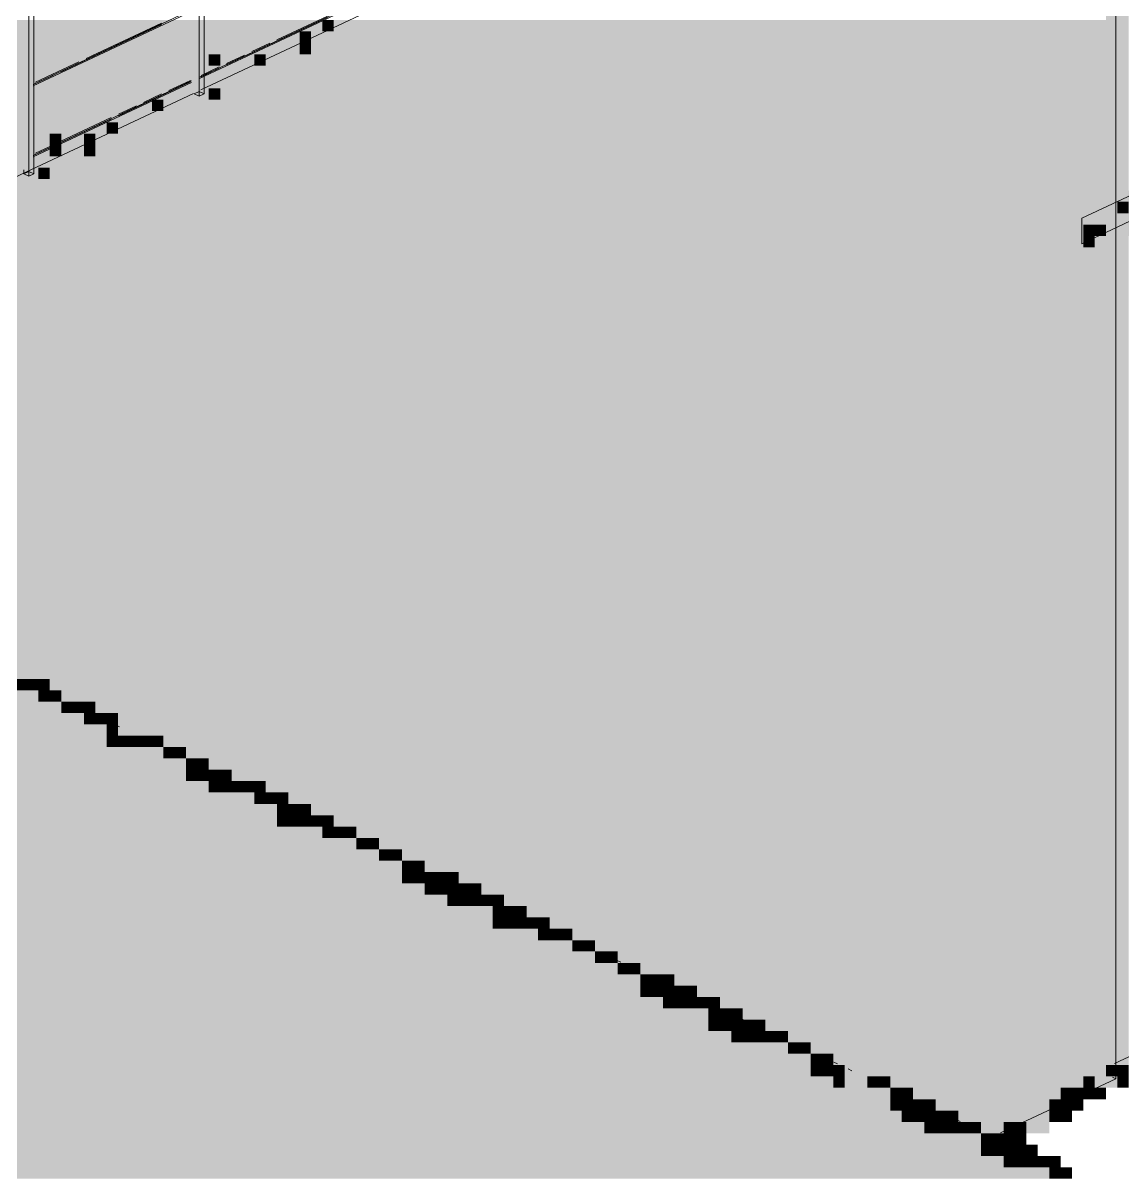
# Model space of a CAD drawing. Header units: millimetres. Extents: x 5 to 1315, y 5 to 292.
# Drawn here: x 1139.09 to 1155.24, y 201.92 to 218.79 of the extents above; entities that cross this region are included whole.
import ezdxf

# ---------------------------------------------------------------- set-up
doc = ezdxf.new("R2010")
doc.units = ezdxf.units.MM
doc.layers.add('EXISTING', color=7, linetype='Continuous')
doc.layers.add('IMAGES', color=7, linetype='Continuous')

# ---------------------------------------------------------------- blocks, each defined once
blk = doc.blocks.new('SHEET_03')
at = {"layer": 'EXISTING', "color": 250, "lineweight": 9}
for p, q in [((241.68, 217.786), (241.68, 234.438)), ((241.755, 217.751), (241.755, 234.402)), ((241.68, 234.367), (241.68, 217.716)), ((239.255, 216.577), (239.255, 233.229)), ((239.18, 233.193), (239.18, 216.542)), ((255.132, 203.299), (255.132, 224.055)), ((254.632, 215.927), (266.8, 221.64)), ((266.8, 221.265), (254.632, 215.553)), ((246.567, 220.092), (241.703, 217.809)), ((241.675, 217.991), (244.054, 219.107)), ((241.675, 217.97), (244.054, 219.087)), ((239.243, 217.889), (241.569, 218.982)), ((239.243, 217.869), (241.569, 218.961)), ((242.081, 218.176), (243.562, 218.871)), ((243.562, 218.892), (242.821, 218.544)), ((239.649, 218.075), (241.129, 218.77)), ((241.129, 218.791), (240.019, 218.27)), ((242.716, 218.495), (242.451, 218.371)), ((239.913, 218.22), (239.279, 217.922)), ((242.346, 218.321), (242.081, 218.197)), ((239.279, 217.901), (239.543, 218.025)), ((241.975, 218.147), (241.711, 218.023)), ((241.711, 218.002), (241.975, 218.126)), ((239.243, 216.849), (241.569, 217.941)), ((239.243, 216.828), (241.569, 217.92)), ((240.495, 217.431), (241.552, 217.928)), ((241.552, 217.949), (241.235, 217.8)), ((241.597, 217.759), (236.733, 215.475)), ((241.129, 217.75), (240.865, 217.626)), ((241.605, 217.751), (241.68, 217.786)), ((241.68, 217.716), (241.605, 217.751)), ((241.68, 217.786), (241.755, 217.751)), ((241.755, 217.751), (241.68, 217.716)), ((240.759, 217.576), (240.495, 217.452)), ((239.279, 216.861), (240.389, 217.382)), ((240.389, 217.403), (239.649, 217.055)), ((239.543, 217.005), (239.279, 216.881)), ((239.105, 216.577), (239.105, 216.636)), ((239.105, 216.577), (239.18, 216.612)), ((239.18, 216.542), (239.105, 216.577)), ((239.18, 216.612), (239.255, 216.577)), ((239.255, 216.577), (239.18, 216.542)), ((254.632, 215.927), (254.632, 215.553)), ((266.3, 208.777), (255.109, 203.523)), ((240.137, 208.638), (240.084, 208.663)), ((240.508, 208.464), (240.455, 208.489)), ((241.726, 207.892), (241.673, 207.917)), ((242.096, 207.718), (242.043, 207.743)), ((243.314, 207.146), (243.261, 207.171)), ((244.902, 206.401), (244.849, 206.426)), ((246.491, 205.655), (246.438, 205.68)), ((247.867, 205.009), (247.814, 205.034)), ((248.079, 204.909), (248.026, 204.934)), ((249.455, 204.263), (249.403, 204.288)), ((249.667, 204.164), (249.614, 204.189)), ((251.044, 203.518), (250.991, 203.542)), ((251.256, 203.418), (251.203, 203.443)), ((253.44, 202.505), (255.132, 203.299)), ((255.132, 203.299), (255.079, 203.324)), ((252.632, 202.772), (252.579, 202.797)), ((252.844, 202.672), (252.791, 202.697)), ((254.22, 202.026), (254.167, 202.051))]:
    blk.add_line(p, q, dxfattribs=at)
at = {"layer": 'IMAGES', "color": 7}
for points in [[(255.152, 216.333), (255.318, 216.333), (255.152, 223.833), (255.318, 223.833)], [(254.985, 216.333), (255.152, 216.333), (254.985, 223.667), (255.152, 223.667)], [(238.988, 218.667), (239.321, 218.667), (238.988, 218.833), (239.321, 218.833)], [(239.321, 218.167), (239.488, 218.167), (239.321, 218.833), (239.488, 218.833)], [(239.488, 218.667), (240.821, 218.667), (239.488, 218.833), (240.821, 218.833)], [(240.821, 218.667), (241.654, 218.667), (240.821, 218.833), (241.654, 218.833)], [(241.654, 217.833), (241.821, 217.833), (241.654, 218.833), (241.821, 218.833)], [(241.821, 218.667), (243.154, 218.667), (241.821, 218.833), (243.154, 218.833)], [(243.154, 218.667), (243.487, 218.667), (243.154, 218.833), (243.487, 218.833)], [(243.487, 218.667), (243.654, 218.667), (243.487, 218.833), (243.654, 218.833)], [(243.654, 218.667), (243.987, 218.667), (243.654, 218.833), (243.987, 218.833)], [(243.987, 218.667), (254.985, 218.667), (243.987, 218.833), (254.985, 218.833)], [(238.322, 218.5), (239.155, 218.5), (238.322, 218.667), (239.155, 218.667)], [(239.155, 218), (239.321, 218), (239.155, 218.667), (239.321, 218.667)], [(239.488, 218.5), (240.655, 218.5), (239.488, 218.667), (240.655, 218.667)], [(240.655, 218.5), (241.154, 218.5), (240.655, 218.667), (241.154, 218.667)], [(241.154, 218.5), (241.488, 218.5), (241.154, 218.667), (241.488, 218.667)], [(241.488, 217.833), (241.654, 217.833), (241.488, 218.667), (241.654, 218.667)], [(241.821, 218.5), (242.821, 218.5), (241.821, 218.667), (242.821, 218.667)], [(242.821, 218.5), (243.154, 218.5), (242.821, 218.667), (243.154, 218.667)], [(243.154, 218.5), (243.321, 218.5), (243.154, 218.667), (243.321, 218.667)], [(243.321, 218.5), (243.654, 218.5), (243.321, 218.667), (243.654, 218.667)], [(243.654, 218.5), (254.985, 218.5), (243.654, 218.667), (254.985, 218.667)], [(238.988, 217.833), (239.155, 217.833), (238.988, 218.5), (239.155, 218.5)], [(239.488, 218.333), (240.321, 218.333), (239.488, 218.5), (240.321, 218.5)], [(240.321, 218.333), (240.821, 218.333), (240.321, 218.5), (240.821, 218.5)], [(240.821, 218.333), (241.488, 218.333), (240.821, 218.5), (241.488, 218.5)], [(241.821, 218.333), (242.488, 218.333), (241.821, 218.5), (242.488, 218.5)], [(242.488, 218.333), (242.821, 218.333), (242.488, 218.5), (242.821, 218.5)], [(242.821, 218.333), (243.154, 218.333), (242.821, 218.5), (243.154, 218.5)], [(243.154, 218.333), (243.321, 218.333), (243.154, 218.5), (243.321, 218.5)], [(243.321, 218.333), (254.985, 218.333), (243.321, 218.5), (254.985, 218.5)], [(239.488, 218.167), (239.821, 218.167), (239.488, 218.333), (239.821, 218.333)], [(239.821, 218.167), (240.488, 218.167), (239.821, 218.333), (240.488, 218.333)], [(240.488, 218.167), (241.488, 218.167), (240.488, 218.333), (241.488, 218.333)], [(241.821, 218.167), (241.988, 218.167), (241.821, 218.333), (241.988, 218.333)], [(241.988, 218.167), (242.488, 218.167), (241.988, 218.333), (242.488, 218.333)], [(242.488, 218.167), (242.654, 218.167), (242.488, 218.333), (242.654, 218.333)], [(242.654, 218.167), (242.987, 218.167), (242.654, 218.333), (242.987, 218.333)], [(242.987, 218.167), (254.985, 218.167), (242.987, 218.333), (254.985, 218.333)], [(239.321, 218), (240.155, 218), (239.321, 218.167), (240.155, 218.167)], [(240.155, 218), (241.488, 218), (240.155, 218.167), (241.488, 218.167)], [(241.821, 218), (242.654, 218), (241.821, 218.167), (242.654, 218.167)], [(242.654, 218), (254.985, 218), (242.654, 218.167), (254.985, 218.167)], [(239.155, 217.833), (239.488, 217.833), (239.155, 218), (239.488, 218)], [(239.488, 217.833), (239.821, 217.833), (239.488, 218), (239.821, 218)], [(239.821, 217.833), (241.488, 217.833), (239.821, 218), (241.488, 218)], [(241.821, 217.833), (242.321, 217.833), (241.821, 218), (242.321, 218)], [(242.321, 217.833), (254.985, 217.833), (242.321, 218), (254.985, 218)], [(238.988, 217.667), (239.321, 217.667), (238.988, 217.833), (239.321, 217.833)], [(239.321, 217), (239.488, 217), (239.321, 217.833), (239.488, 217.833)], [(239.488, 217.667), (240.988, 217.667), (239.488, 217.833), (240.988, 217.833)], [(240.988, 217.667), (241.488, 217.667), (240.988, 217.833), (241.488, 217.833)], [(241.488, 217.667), (241.821, 217.667), (241.488, 217.833), (241.821, 217.833)], [(241.821, 217.667), (241.988, 217.667), (241.821, 217.833), (241.988, 217.833)], [(241.988, 217.667), (254.985, 217.667), (241.988, 217.833), (254.985, 217.833)], [(238.322, 217.5), (239.155, 217.5), (238.322, 217.667), (239.155, 217.667)], [(239.155, 217), (239.321, 217), (239.155, 217.667), (239.321, 217.667)], [(239.488, 217.5), (240.655, 217.5), (239.488, 217.667), (240.655, 217.667)], [(240.655, 217.5), (240.988, 217.5), (240.655, 217.667), (240.988, 217.667)], [(240.988, 217.5), (241.154, 217.5), (240.988, 217.667), (241.154, 217.667)], [(241.154, 217.5), (241.654, 217.5), (241.154, 217.667), (241.654, 217.667)], [(241.654, 217.5), (254.985, 217.5), (241.654, 217.667), (254.985, 217.667)], [(238.988, 216.833), (239.155, 216.833), (238.988, 217.5), (239.155, 217.5)], [(239.488, 217.333), (240.321, 217.333), (239.488, 217.5), (240.321, 217.5)], [(240.321, 217.333), (241.154, 217.333), (240.321, 217.5), (241.154, 217.5)], [(241.154, 217.333), (254.985, 217.333), (241.154, 217.5), (254.985, 217.5)], [(239.488, 217.167), (239.988, 217.167), (239.488, 217.333), (239.988, 217.333)], [(239.988, 217.167), (240.321, 217.167), (239.988, 217.333), (240.321, 217.333)], [(240.321, 217.167), (240.488, 217.167), (240.321, 217.333), (240.488, 217.333)], [(240.488, 217.167), (240.821, 217.167), (240.488, 217.333), (240.821, 217.333)], [(240.821, 217.167), (254.985, 217.167), (240.821, 217.333), (254.985, 217.333)], [(239.488, 217), (239.655, 217), (239.488, 217.167), (239.655, 217.167)], [(239.655, 217), (239.988, 217), (239.655, 217.167), (239.988, 217.167)], [(239.988, 217), (240.155, 217), (239.988, 217.167), (240.155, 217.167)], [(240.155, 217), (240.488, 217), (240.155, 217.167), (240.488, 217.167)], [(240.488, 217), (254.985, 217), (240.488, 217.167), (254.985, 217.167)], [(239.155, 216.833), (239.488, 216.833), (239.155, 217), (239.488, 217)], [(239.488, 216.833), (239.655, 216.833), (239.488, 217), (239.655, 217)], [(239.655, 216.833), (239.988, 216.833), (239.655, 217), (239.988, 217)], [(239.988, 216.833), (240.155, 216.833), (239.988, 217), (240.155, 217)], [(240.155, 216.833), (254.985, 216.833), (240.155, 217), (254.985, 217)], [(238.822, 216.667), (239.155, 216.667), (238.822, 216.833), (239.155, 216.833)], [(239.155, 216.5), (239.321, 216.5), (239.155, 216.833), (239.321, 216.833)], [(239.321, 216.667), (239.821, 216.667), (239.321, 216.833), (239.821, 216.833)], [(239.821, 216.667), (254.985, 216.667), (239.821, 216.833), (254.985, 216.833)], [(238.322, 216.333), (239.321, 216.333), (238.322, 216.5), (239.321, 216.5)], [(238.488, 216.5), (239.155, 216.5), (238.488, 216.667), (239.155, 216.667)], [(239.321, 216.5), (239.488, 216.5), (239.321, 216.667), (239.488, 216.667)], [(239.321, 216.333), (254.985, 216.333), (239.321, 216.5), (254.985, 216.5)], [(239.488, 216.5), (254.985, 216.5), (239.488, 216.667), (254.985, 216.667)], [(238.822, 216.167), (255.152, 216.167), (238.822, 216.333), (255.152, 216.333)], [(255.152, 216.167), (255.652, 216.167), (255.152, 216.333), (255.652, 216.333)], [(238.322, 216), (254.819, 216), (238.322, 216.167), (254.819, 216.167)], [(254.819, 216), (255.152, 216), (254.819, 216.167), (255.152, 216.167)], [(255.152, 216), (255.318, 216), (255.152, 216.167), (255.318, 216.167)], [(237.988, 215.833), (254.652, 215.833), (237.988, 216), (254.652, 216)], [(254.652, 215.833), (255.152, 215.833), (254.652, 216), (255.152, 216)], [(255.152, 215.833), (255.485, 215.833), (255.152, 216), (255.485, 216)], [(237.655, 215.667), (254.652, 215.667), (237.655, 215.833), (254.652, 215.833)], [(254.652, 215.667), (254.819, 215.667), (254.652, 215.833), (254.819, 215.833)], [(254.819, 215.667), (254.985, 215.667), (254.819, 215.833), (254.985, 215.833)], [(254.985, 215.667), (255.485, 215.667), (254.985, 215.833), (255.485, 215.833)], [(237.322, 215.5), (254.652, 215.5), (237.322, 215.667), (254.652, 215.667)], [(254.652, 215.5), (254.819, 215.5), (254.652, 215.667), (254.819, 215.667)], [(254.819, 215.5), (255.318, 215.5), (254.819, 215.667), (255.318, 215.667)], [(236.989, 215.333), (255.152, 215.333), (236.989, 215.5), (255.152, 215.5)], [(255.152, 203.5), (255.318, 203.5), (255.152, 215.5), (255.318, 215.5)], [(236.655, 215.167), (255.152, 215.167), (236.655, 215.333), (255.152, 215.333)], [(236.322, 215), (255.152, 215), (236.322, 215.167), (255.152, 215.167)], [(235.989, 214.833), (255.152, 214.833), (235.989, 215), (255.152, 215)], [(235.489, 214.667), (255.152, 214.667), (235.489, 214.833), (255.152, 214.833)], [(235.156, 214.5), (255.152, 214.5), (235.156, 214.667), (255.152, 214.667)], [(234.822, 214.333), (255.152, 214.333), (234.822, 214.5), (255.152, 214.5)], [(234.489, 214.167), (255.152, 214.167), (234.489, 214.333), (255.152, 214.333)], [(234.322, 214), (255.152, 214), (234.322, 214.167), (255.152, 214.167)], [(233.822, 213.833), (255.152, 213.833), (233.822, 214), (255.152, 214)], [(233.323, 213.667), (255.152, 213.667), (233.323, 213.833), (255.152, 213.833)], [(232.989, 213.5), (255.152, 213.5), (232.989, 213.667), (255.152, 213.667)], [(232.656, 213.333), (255.152, 213.333), (232.656, 213.5), (255.152, 213.5)], [(232.323, 213.167), (255.152, 213.167), (232.323, 213.333), (255.152, 213.333)], [(231.989, 213), (255.152, 213), (231.989, 213.167), (255.152, 213.167)], [(231.656, 212.833), (255.152, 212.833), (231.656, 213), (255.152, 213)], [(231.323, 212.667), (255.152, 212.667), (231.323, 212.833), (255.152, 212.833)], [(230.99, 212.5), (255.152, 212.5), (230.99, 212.667), (255.152, 212.667)], [(230.656, 212.333), (255.152, 212.333), (230.656, 212.5), (255.152, 212.5)], [(230.156, 212.167), (255.152, 212.167), (230.156, 212.333), (255.152, 212.333)], [(229.823, 212), (255.152, 212), (229.823, 212.167), (255.152, 212.167)], [(229.49, 211.833), (255.152, 211.833), (229.49, 212), (255.152, 212)], [(229.323, 211.667), (255.152, 211.667), (229.323, 211.833), (255.152, 211.833)], [(228.823, 211.5), (255.152, 211.5), (228.823, 211.667), (255.152, 211.667)], [(228.49, 211.333), (255.152, 211.333), (228.49, 211.5), (255.152, 211.5)], [(228.157, 211.167), (255.152, 211.167), (228.157, 211.333), (255.152, 211.333)], [(227.824, 211), (255.152, 211), (227.824, 211.167), (255.152, 211.167)], [(227.49, 210.833), (255.152, 210.833), (227.49, 211), (255.152, 211)], [(226.99, 210.667), (255.152, 210.667), (226.99, 210.833), (255.152, 210.833)], [(226.824, 210.5), (255.152, 210.5), (226.824, 210.667), (255.152, 210.667)], [(236.489, 210.333), (255.152, 210.333), (236.489, 210.5), (255.152, 210.5)], [(236.822, 210.167), (255.152, 210.167), (236.822, 210.333), (255.152, 210.333)], [(237.155, 210), (255.152, 210), (237.155, 210.167), (255.152, 210.167)], [(237.488, 209.833), (255.152, 209.833), (237.488, 210), (255.152, 210)], [(237.988, 209.667), (255.152, 209.667), (237.988, 209.833), (255.152, 209.833)], [(238.322, 209.5), (255.152, 209.5), (238.322, 209.667), (255.152, 209.667)], [(238.655, 209.333), (255.152, 209.333), (238.655, 209.5), (255.152, 209.5)], [(238.988, 209.167), (255.152, 209.167), (238.988, 209.333), (255.152, 209.333)], [(238.988, 209), (239.155, 209), (238.988, 209.167), (239.155, 209.167)], [(239.155, 209), (239.321, 209), (239.155, 209.167), (239.321, 209.167)], [(239.321, 209), (239.488, 209), (239.321, 209.167), (239.488, 209.167)], [(239.488, 209), (255.152, 209), (239.488, 209.167), (255.152, 209.167)], [(238.822, 208.833), (239.321, 208.833), (238.822, 209), (239.321, 209)], [(239.321, 208.833), (239.488, 208.833), (239.321, 209), (239.488, 209)], [(239.488, 208.833), (239.655, 208.833), (239.488, 209), (239.655, 209)], [(239.655, 208.833), (255.152, 208.833), (239.655, 209), (255.152, 209)], [(233.323, 208.667), (239.321, 208.667), (233.323, 208.833), (239.321, 208.833)], [(239.321, 208.667), (239.655, 208.667), (239.321, 208.833), (239.655, 208.833)], [(239.655, 208.667), (239.821, 208.667), (239.655, 208.833), (239.821, 208.833)], [(239.821, 208.667), (239.988, 208.667), (239.821, 208.833), (239.988, 208.833)], [(239.988, 208.667), (240.155, 208.667), (239.988, 208.833), (240.155, 208.833)], [(240.155, 208.667), (255.152, 208.667), (240.155, 208.833), (255.152, 208.833)], [(232.989, 208.5), (239.655, 208.5), (232.989, 208.667), (239.655, 208.667)], [(239.655, 208.5), (239.988, 208.5), (239.655, 208.667), (239.988, 208.667)], [(239.988, 208.5), (240.155, 208.5), (239.988, 208.667), (240.155, 208.667)], [(240.155, 208.5), (240.321, 208.5), (240.155, 208.667), (240.321, 208.667)], [(240.321, 208.5), (240.488, 208.5), (240.321, 208.667), (240.488, 208.667)], [(240.488, 208.5), (255.152, 208.5), (240.488, 208.667), (255.152, 208.667)], [(232.656, 208.333), (239.988, 208.333), (232.656, 208.5), (239.988, 208.5)], [(239.988, 208.333), (240.321, 208.333), (239.988, 208.5), (240.321, 208.5)], [(240.321, 208.333), (240.488, 208.333), (240.321, 208.5), (240.488, 208.5)], [(240.488, 208.333), (240.821, 208.333), (240.488, 208.5), (240.821, 208.5)], [(240.821, 208.333), (255.152, 208.333), (240.821, 208.5), (255.152, 208.5)], [(232.323, 208.167), (240.321, 208.167), (232.323, 208.333), (240.321, 208.333)], [(240.321, 208.167), (240.488, 208.167), (240.321, 208.333), (240.488, 208.333)], [(240.488, 208.167), (240.655, 208.167), (240.488, 208.333), (240.655, 208.333)], [(240.655, 208.167), (240.821, 208.167), (240.655, 208.333), (240.821, 208.333)], [(240.821, 208.167), (240.988, 208.167), (240.821, 208.333), (240.988, 208.333)], [(240.988, 208.167), (241.154, 208.167), (240.988, 208.333), (241.154, 208.333)], [(241.154, 208.167), (255.152, 208.167), (241.154, 208.333), (255.152, 208.333)], [(231.823, 208), (240.655, 208), (231.823, 208.167), (240.655, 208.167)], [(240.655, 208), (241.154, 208), (240.655, 208.167), (241.154, 208.167)], [(241.154, 208), (241.321, 208), (241.154, 208.167), (241.321, 208.167)], [(241.321, 208), (241.488, 208), (241.321, 208.167), (241.488, 208.167)], [(241.488, 208), (255.152, 208), (241.488, 208.167), (255.152, 208.167)], [(231.49, 207.833), (241.154, 207.833), (231.49, 208), (241.154, 208)], [(241.154, 207.833), (241.488, 207.833), (241.154, 208), (241.488, 208)], [(241.488, 207.833), (241.654, 207.833), (241.488, 208), (241.654, 208)], [(241.654, 207.833), (241.821, 207.833), (241.654, 208), (241.821, 208)], [(241.821, 207.833), (255.152, 207.833), (241.821, 208), (255.152, 208)], [(231.156, 207.667), (241.488, 207.667), (231.156, 207.833), (241.488, 207.833)], [(241.488, 207.667), (241.654, 207.667), (241.488, 207.833), (241.654, 207.833)], [(241.654, 207.667), (241.821, 207.667), (241.654, 207.833), (241.821, 207.833)], [(241.821, 207.667), (241.988, 207.667), (241.821, 207.833), (241.988, 207.833)], [(241.988, 207.667), (242.154, 207.667), (241.988, 207.833), (242.154, 207.833)], [(242.154, 207.667), (255.152, 207.667), (242.154, 207.833), (255.152, 207.833)], [(230.823, 207.5), (241.821, 207.5), (230.823, 207.667), (241.821, 207.667)], [(241.821, 207.5), (241.988, 207.5), (241.821, 207.667), (241.988, 207.667)], [(241.988, 207.5), (242.154, 207.5), (241.988, 207.667), (242.154, 207.667)], [(242.154, 207.5), (242.321, 207.5), (242.154, 207.667), (242.321, 207.667)], [(242.321, 207.5), (242.488, 207.5), (242.321, 207.667), (242.488, 207.667)], [(242.488, 207.5), (242.654, 207.5), (242.488, 207.667), (242.654, 207.667)], [(242.654, 207.5), (255.152, 207.5), (242.654, 207.667), (255.152, 207.667)], [(230.49, 207.333), (241.988, 207.333), (230.49, 207.5), (241.988, 207.5)], [(241.988, 207.333), (242.488, 207.333), (241.988, 207.5), (242.488, 207.5)], [(242.488, 207.333), (242.654, 207.333), (242.488, 207.5), (242.654, 207.5)], [(242.654, 207.333), (242.821, 207.333), (242.654, 207.5), (242.821, 207.5)], [(242.821, 207.333), (242.987, 207.333), (242.821, 207.5), (242.987, 207.5)], [(242.987, 207.333), (255.152, 207.333), (242.987, 207.5), (255.152, 207.5)], [(230.156, 207.167), (242.488, 207.167), (230.156, 207.333), (242.488, 207.333)], [(242.488, 207.167), (242.821, 207.167), (242.488, 207.333), (242.821, 207.333)], [(242.821, 207.167), (242.987, 207.167), (242.821, 207.333), (242.987, 207.333)], [(242.987, 207.167), (243.154, 207.167), (242.987, 207.333), (243.154, 207.333)], [(243.154, 207.167), (243.321, 207.167), (243.154, 207.333), (243.321, 207.333)], [(243.321, 207.167), (255.152, 207.167), (243.321, 207.333), (255.152, 207.333)], [(229.823, 207), (242.821, 207), (229.823, 207.167), (242.821, 207.167)], [(242.821, 207), (242.987, 207), (242.821, 207.167), (242.987, 207.167)], [(242.987, 207), (243.154, 207), (242.987, 207.167), (243.154, 207.167)], [(243.154, 207), (243.321, 207), (243.154, 207.167), (243.321, 207.167)], [(243.321, 207), (243.487, 207), (243.321, 207.167), (243.487, 207.167)], [(243.487, 207), (243.654, 207), (243.487, 207.167), (243.654, 207.167)], [(243.654, 207), (255.152, 207), (243.654, 207.167), (255.152, 207.167)], [(229.323, 206.833), (243.154, 206.833), (229.323, 207), (243.154, 207)], [(243.154, 206.833), (243.487, 206.833), (243.154, 207), (243.487, 207)], [(243.487, 206.833), (243.654, 206.833), (243.487, 207), (243.654, 207)], [(243.654, 206.833), (243.821, 206.833), (243.654, 207), (243.821, 207)], [(243.821, 206.833), (243.987, 206.833), (243.821, 207), (243.987, 207)], [(243.987, 206.833), (255.152, 206.833), (243.987, 207), (255.152, 207)], [(228.99, 206.667), (243.487, 206.667), (228.99, 206.833), (243.487, 206.833)], [(243.487, 206.667), (243.987, 206.667), (243.487, 206.833), (243.987, 206.833)], [(243.987, 206.667), (244.154, 206.667), (243.987, 206.833), (244.154, 206.833)], [(244.154, 206.667), (244.32, 206.667), (244.154, 206.833), (244.32, 206.833)], [(244.32, 206.667), (255.152, 206.667), (244.32, 206.833), (255.152, 206.833)], [(228.657, 206.5), (243.821, 206.5), (228.657, 206.667), (243.821, 206.667)], [(243.821, 206.5), (244.32, 206.5), (243.821, 206.667), (244.32, 206.667)], [(244.32, 206.5), (244.487, 206.5), (244.32, 206.667), (244.487, 206.667)], [(244.487, 206.5), (244.654, 206.5), (244.487, 206.667), (244.654, 206.667)], [(244.654, 206.5), (255.152, 206.5), (244.654, 206.667), (255.152, 206.667)], [(228.323, 206.333), (244.32, 206.333), (228.323, 206.5), (244.32, 206.5)], [(244.32, 206.333), (244.654, 206.333), (244.32, 206.5), (244.654, 206.5)], [(244.654, 206.333), (244.82, 206.333), (244.654, 206.5), (244.82, 206.5)], [(244.82, 206.333), (244.987, 206.333), (244.82, 206.5), (244.987, 206.5)], [(244.987, 206.333), (255.152, 206.333), (244.987, 206.5), (255.152, 206.5)], [(227.99, 206.167), (244.654, 206.167), (227.99, 206.333), (244.654, 206.333)], [(244.654, 206.167), (244.82, 206.167), (244.654, 206.333), (244.82, 206.333)], [(244.82, 206.167), (244.987, 206.167), (244.82, 206.333), (244.987, 206.333)], [(244.987, 206.167), (245.154, 206.167), (244.987, 206.333), (245.154, 206.333)], [(245.154, 206.167), (245.32, 206.167), (245.154, 206.333), (245.32, 206.333)], [(245.32, 206.167), (245.487, 206.167), (245.32, 206.333), (245.487, 206.333)], [(245.487, 206.167), (255.152, 206.167), (245.487, 206.333), (255.152, 206.333)], [(227.49, 206), (244.987, 206), (227.49, 206.167), (244.987, 206.167)], [(244.987, 206), (245.154, 206), (244.987, 206.167), (245.154, 206.167)], [(245.154, 206), (245.32, 206), (245.154, 206.167), (245.32, 206.167)], [(245.32, 206), (245.487, 206), (245.32, 206.167), (245.487, 206.167)], [(245.487, 206), (245.654, 206), (245.487, 206.167), (245.654, 206.167)], [(245.654, 206), (245.82, 206), (245.654, 206.167), (245.82, 206.167)], [(245.82, 206), (255.152, 206), (245.82, 206.167), (255.152, 206.167)], [(227.324, 205.833), (245.32, 205.833), (227.324, 206), (245.32, 206)], [(245.32, 205.833), (245.487, 205.833), (245.32, 206), (245.487, 206)], [(245.487, 205.833), (245.654, 205.833), (245.487, 206), (245.654, 206)], [(245.654, 205.833), (245.82, 205.833), (245.654, 206), (245.82, 206)], [(245.82, 205.833), (245.987, 205.833), (245.82, 206), (245.987, 206)], [(245.987, 205.833), (246.153, 205.833), (245.987, 206), (246.153, 206)], [(246.153, 205.833), (255.152, 205.833), (246.153, 206), (255.152, 206)], [(226.99, 205.667), (245.654, 205.667), (226.99, 205.833), (245.654, 205.833)], [(245.654, 205.667), (245.987, 205.667), (245.654, 205.833), (245.987, 205.833)], [(245.987, 205.667), (246.153, 205.667), (245.987, 205.833), (246.153, 205.833)], [(246.153, 205.667), (246.32, 205.667), (246.153, 205.833), (246.32, 205.833)], [(246.32, 205.667), (246.487, 205.667), (246.32, 205.833), (246.487, 205.833)], [(246.487, 205.667), (255.152, 205.667), (246.487, 205.833), (255.152, 205.833)], [(226.657, 205.5), (245.987, 205.5), (226.657, 205.667), (245.987, 205.667)], [(245.987, 205.5), (246.153, 205.5), (245.987, 205.667), (246.153, 205.667)], [(246.153, 205.5), (246.32, 205.5), (246.153, 205.667), (246.32, 205.667)], [(246.32, 205.5), (246.487, 205.5), (246.32, 205.667), (246.487, 205.667)], [(246.487, 205.5), (246.653, 205.5), (246.487, 205.667), (246.653, 205.667)], [(246.653, 205.5), (246.82, 205.5), (246.653, 205.667), (246.82, 205.667)], [(246.82, 205.5), (255.152, 205.5), (246.82, 205.667), (255.152, 205.667)], [(226.157, 205.333), (246.32, 205.333), (226.157, 205.5), (246.32, 205.5)], [(246.32, 205.333), (246.653, 205.333), (246.32, 205.5), (246.653, 205.5)], [(246.653, 205.333), (246.82, 205.333), (246.653, 205.5), (246.82, 205.5)], [(246.82, 205.333), (246.987, 205.333), (246.82, 205.5), (246.987, 205.5)], [(246.987, 205.333), (247.153, 205.333), (246.987, 205.5), (247.153, 205.5)], [(247.153, 205.333), (255.152, 205.333), (247.153, 205.5), (255.152, 205.5)], [(225.824, 205.167), (246.82, 205.167), (225.824, 205.333), (246.82, 205.333)], [(246.82, 205.167), (247.153, 205.167), (246.82, 205.333), (247.153, 205.333)], [(247.153, 205.167), (247.32, 205.167), (247.153, 205.333), (247.32, 205.333)], [(247.32, 205.167), (247.487, 205.167), (247.32, 205.333), (247.487, 205.333)], [(247.487, 205.167), (255.152, 205.167), (247.487, 205.333), (255.152, 205.333)], [(225.491, 205), (247.153, 205), (225.491, 205.167), (247.153, 205.167)], [(247.153, 205), (247.487, 205), (247.153, 205.167), (247.487, 205.167)], [(247.487, 205), (247.653, 205), (247.487, 205.167), (247.653, 205.167)], [(247.653, 205), (247.82, 205), (247.653, 205.167), (247.82, 205.167)], [(247.82, 205), (255.152, 205), (247.82, 205.167), (255.152, 205.167)], [(225.157, 204.833), (247.487, 204.833), (225.157, 205), (247.487, 205)], [(247.487, 204.833), (247.82, 204.833), (247.487, 205), (247.82, 205)], [(247.82, 204.833), (247.986, 204.833), (247.82, 205), (247.986, 205)], [(247.986, 204.833), (248.153, 204.833), (247.986, 205), (248.153, 205)], [(248.153, 204.833), (255.152, 204.833), (248.153, 205), (255.152, 205)], [(224.824, 204.667), (247.82, 204.667), (224.824, 204.833), (247.82, 204.833)], [(247.82, 204.667), (248.153, 204.667), (247.82, 204.833), (248.153, 204.833)], [(248.153, 204.667), (248.32, 204.667), (248.153, 204.833), (248.32, 204.833)], [(248.32, 204.667), (248.486, 204.667), (248.32, 204.833), (248.486, 204.833)], [(248.486, 204.667), (248.653, 204.667), (248.486, 204.833), (248.653, 204.833)], [(248.653, 204.667), (255.152, 204.667), (248.653, 204.833), (255.152, 204.833)], [(224.324, 204.5), (248.153, 204.5), (224.324, 204.667), (248.153, 204.667)], [(248.153, 204.5), (248.32, 204.5), (248.153, 204.667), (248.32, 204.667)], [(248.32, 204.5), (248.486, 204.5), (248.32, 204.667), (248.486, 204.667)], [(248.486, 204.5), (248.653, 204.5), (248.486, 204.667), (248.653, 204.667)], [(248.653, 204.5), (248.82, 204.5), (248.653, 204.667), (248.82, 204.667)], [(248.82, 204.5), (248.986, 204.5), (248.82, 204.667), (248.986, 204.667)], [(248.986, 204.5), (255.152, 204.5), (248.986, 204.667), (255.152, 204.667)], [(223.991, 204.333), (248.486, 204.333), (223.991, 204.5), (248.486, 204.5)], [(248.486, 204.333), (248.653, 204.333), (248.486, 204.5), (248.653, 204.5)], [(248.653, 204.333), (248.82, 204.333), (248.653, 204.5), (248.82, 204.5)], [(248.82, 204.333), (248.986, 204.333), (248.82, 204.5), (248.986, 204.5)], [(248.986, 204.333), (249.153, 204.333), (248.986, 204.5), (249.153, 204.5)], [(249.153, 204.333), (249.32, 204.333), (249.153, 204.5), (249.32, 204.5)], [(249.32, 204.333), (255.152, 204.333), (249.32, 204.5), (255.152, 204.5)], [(223.824, 204.167), (248.82, 204.167), (223.824, 204.333), (248.82, 204.333)], [(248.82, 204.167), (249.153, 204.167), (248.82, 204.333), (249.153, 204.333)], [(249.153, 204.167), (249.32, 204.167), (249.153, 204.333), (249.32, 204.333)], [(249.32, 204.167), (249.486, 204.167), (249.32, 204.333), (249.486, 204.333)], [(249.486, 204.167), (249.653, 204.167), (249.486, 204.333), (249.653, 204.333)], [(249.653, 204.167), (255.152, 204.167), (249.653, 204.333), (255.152, 204.333)], [(223.491, 204), (249.153, 204), (223.491, 204.167), (249.153, 204.167)], [(249.153, 204), (249.32, 204), (249.153, 204.167), (249.32, 204.167)], [(249.32, 204), (249.486, 204), (249.32, 204.167), (249.486, 204.167)], [(249.486, 204), (249.653, 204), (249.486, 204.167), (249.653, 204.167)], [(249.653, 204), (249.819, 204), (249.653, 204.167), (249.819, 204.167)], [(249.819, 204), (249.986, 204), (249.819, 204.167), (249.986, 204.167)], [(249.986, 204), (255.152, 204), (249.986, 204.167), (255.152, 204.167)], [(222.991, 203.833), (249.486, 203.833), (222.991, 204), (249.486, 204)], [(249.486, 203.833), (249.653, 203.833), (249.486, 204), (249.653, 204)], [(249.653, 203.833), (249.819, 203.833), (249.653, 204), (249.819, 204)], [(249.819, 203.833), (249.986, 203.833), (249.819, 204), (249.986, 204)], [(249.986, 203.833), (250.153, 203.833), (249.986, 204), (250.153, 204)], [(250.153, 203.833), (250.319, 203.833), (250.153, 204), (250.319, 204)], [(250.319, 203.833), (255.152, 203.833), (250.319, 204), (255.152, 204)], [(222.658, 203.667), (249.986, 203.667), (222.658, 203.833), (249.986, 203.833)], [(249.986, 203.667), (250.319, 203.667), (249.986, 203.833), (250.319, 203.833)], [(250.319, 203.667), (250.486, 203.667), (250.319, 203.833), (250.486, 203.833)], [(250.486, 203.667), (250.653, 203.667), (250.486, 203.833), (250.653, 203.833)], [(250.653, 203.667), (255.152, 203.667), (250.653, 203.833), (255.152, 203.833)], [(222.325, 203.5), (250.319, 203.5), (222.325, 203.667), (250.319, 203.667)], [(250.319, 203.5), (250.653, 203.5), (250.319, 203.667), (250.653, 203.667)], [(250.653, 203.5), (250.819, 203.5), (250.653, 203.667), (250.819, 203.667)], [(250.819, 203.5), (250.986, 203.5), (250.819, 203.667), (250.986, 203.667)], [(250.986, 203.5), (255.152, 203.5), (250.986, 203.667), (255.152, 203.667)], [(221.991, 203.333), (250.653, 203.333), (221.991, 203.5), (250.653, 203.5)], [(250.653, 203.333), (250.819, 203.333), (250.653, 203.5), (250.819, 203.5)], [(250.819, 203.333), (250.986, 203.333), (250.819, 203.5), (250.986, 203.5)], [(250.986, 203.333), (251.153, 203.333), (250.986, 203.5), (251.153, 203.5)], [(251.153, 203.333), (251.486, 203.333), (251.153, 203.5), (251.486, 203.5)], [(251.486, 203.333), (254.985, 203.333), (251.486, 203.5), (254.985, 203.5)], [(254.985, 203.333), (255.152, 203.333), (254.985, 203.5), (255.152, 203.5)], [(255.152, 203.333), (255.318, 203.333), (255.152, 203.5), (255.318, 203.5)], [(221.491, 203.167), (250.986, 203.167), (221.491, 203.333), (250.986, 203.333)], [(250.986, 203.167), (251.153, 203.167), (250.986, 203.333), (251.153, 203.333)], [(251.153, 203.167), (251.486, 203.167), (251.153, 203.333), (251.486, 203.333)], [(251.486, 203.167), (251.652, 203.167), (251.486, 203.333), (251.652, 203.333)], [(251.652, 203.167), (251.819, 203.167), (251.652, 203.333), (251.819, 203.333)], [(251.819, 203.167), (254.652, 203.167), (251.819, 203.333), (254.652, 203.333)], [(254.652, 203.167), (254.819, 203.167), (254.652, 203.333), (254.819, 203.333)], [(254.819, 203.167), (255.152, 203.167), (254.819, 203.333), (255.152, 203.333)], [(255.152, 203.167), (255.318, 203.167), (255.152, 203.333), (255.318, 203.333)], [(220.825, 202.833), (251.819, 202.833), (220.825, 203), (251.819, 203)], [(221.158, 203), (251.486, 203), (221.158, 203.167), (251.486, 203.167)], [(251.486, 203), (251.819, 203), (251.486, 203.167), (251.819, 203.167)], [(251.819, 203), (251.986, 203), (251.819, 203.167), (251.986, 203.167)], [(251.819, 202.833), (251.986, 202.833), (251.819, 203), (251.986, 203)], [(251.986, 203), (252.152, 203), (251.986, 203.167), (252.152, 203.167)], [(251.986, 202.833), (252.152, 202.833), (251.986, 203), (252.152, 203)], [(252.152, 203), (254.319, 203), (252.152, 203.167), (254.319, 203.167)], [(252.152, 202.833), (252.319, 202.833), (252.152, 203), (252.319, 203)], [(252.319, 202.833), (252.486, 202.833), (252.319, 203), (252.486, 203)], [(252.486, 202.833), (254.152, 202.833), (252.486, 203), (254.152, 203)], [(254.152, 202.833), (254.319, 202.833), (254.152, 203), (254.319, 203)], [(254.319, 203), (254.485, 203), (254.319, 203.167), (254.485, 203.167)], [(254.319, 202.833), (254.485, 202.833), (254.319, 203), (254.485, 203)], [(254.485, 203), (254.652, 203), (254.485, 203.167), (254.652, 203.167)], [(254.485, 202.833), (254.652, 202.833), (254.485, 203), (254.652, 203)], [(254.652, 203), (254.819, 203), (254.652, 203.167), (254.819, 203.167)], [(254.819, 203), (254.985, 203), (254.819, 203.167), (254.985, 203.167)], [(220.492, 202.667), (251.986, 202.667), (220.492, 202.833), (251.986, 202.833)], [(251.986, 202.667), (252.152, 202.667), (251.986, 202.833), (252.152, 202.833)], [(252.152, 202.667), (252.319, 202.667), (252.152, 202.833), (252.319, 202.833)], [(252.319, 202.667), (252.486, 202.667), (252.319, 202.833), (252.486, 202.833)], [(252.486, 202.667), (252.652, 202.667), (252.486, 202.833), (252.652, 202.833)], [(252.652, 202.667), (252.819, 202.667), (252.652, 202.833), (252.819, 202.833)], [(252.819, 202.667), (253.819, 202.667), (252.819, 202.833), (253.819, 202.833)], [(253.819, 202.667), (254.152, 202.667), (253.819, 202.833), (254.152, 202.833)], [(254.152, 202.667), (254.319, 202.667), (254.152, 202.833), (254.319, 202.833)], [(254.319, 202.667), (254.485, 202.667), (254.319, 202.833), (254.485, 202.833)], [(220.158, 202.5), (252.319, 202.5), (220.158, 202.667), (252.319, 202.667)], [(252.319, 202.5), (252.486, 202.5), (252.319, 202.667), (252.486, 202.667)], [(252.486, 202.5), (252.652, 202.5), (252.486, 202.667), (252.652, 202.667)], [(252.652, 202.5), (252.819, 202.5), (252.652, 202.667), (252.819, 202.667)], [(252.819, 202.5), (252.986, 202.5), (252.819, 202.667), (252.986, 202.667)], [(252.986, 202.5), (253.152, 202.5), (252.986, 202.667), (253.152, 202.667)], [(253.152, 202.5), (253.485, 202.5), (253.152, 202.667), (253.485, 202.667)], [(253.485, 202.5), (253.652, 202.5), (253.485, 202.667), (253.652, 202.667)], [(253.652, 202.5), (253.819, 202.5), (253.652, 202.667), (253.819, 202.667)], [(253.819, 202.5), (254.152, 202.5), (253.819, 202.667), (254.152, 202.667)], [(219.825, 202.333), (252.652, 202.333), (219.825, 202.5), (252.652, 202.5)], [(252.652, 202.333), (253.152, 202.333), (252.652, 202.5), (253.152, 202.5)], [(253.152, 202.333), (253.319, 202.333), (253.152, 202.5), (253.319, 202.5)], [(253.319, 202.333), (253.485, 202.333), (253.319, 202.5), (253.485, 202.5)], [(253.485, 202.333), (253.652, 202.333), (253.485, 202.5), (253.652, 202.5)], [(253.652, 202.333), (253.819, 202.333), (253.652, 202.5), (253.819, 202.5)], [(219.492, 202.167), (253.152, 202.167), (219.492, 202.333), (253.152, 202.333)], [(253.152, 202.167), (253.319, 202.167), (253.152, 202.333), (253.319, 202.333)], [(253.319, 202.167), (253.485, 202.167), (253.319, 202.333), (253.485, 202.333)], [(253.485, 202.167), (253.652, 202.167), (253.485, 202.333), (253.652, 202.333)], [(253.652, 202.167), (253.819, 202.167), (253.652, 202.333), (253.819, 202.333)], [(253.819, 202.167), (253.985, 202.167), (253.819, 202.333), (253.985, 202.333)], [(177.166, 202), (253.485, 202), (177.166, 202.167), (253.485, 202.167)], [(253.485, 202), (253.652, 202), (253.485, 202.167), (253.652, 202.167)], [(253.652, 202), (253.819, 202), (253.652, 202.167), (253.819, 202.167)], [(253.819, 202), (253.985, 202), (253.819, 202.167), (253.985, 202.167)], [(253.985, 202), (254.152, 202), (253.985, 202.167), (254.152, 202.167)], [(254.152, 202), (254.319, 202), (254.152, 202.167), (254.319, 202.167)], [(177.333, 201.833), (253.819, 201.833), (177.333, 202), (253.819, 202)], [(253.819, 201.833), (254.152, 201.833), (253.819, 202), (254.152, 202)], [(254.152, 201.833), (254.319, 201.833), (254.152, 202), (254.319, 202)], [(254.319, 201.833), (254.485, 201.833), (254.319, 202), (254.485, 202)]]:
    blk.add_solid(points, dxfattribs=at)

msp = doc.modelspace()

# ---------------------------------------------------------------- block references
msp.add_blockref('SHEET_03', (900, 0))

doc.saveas('drawing.dxf')
